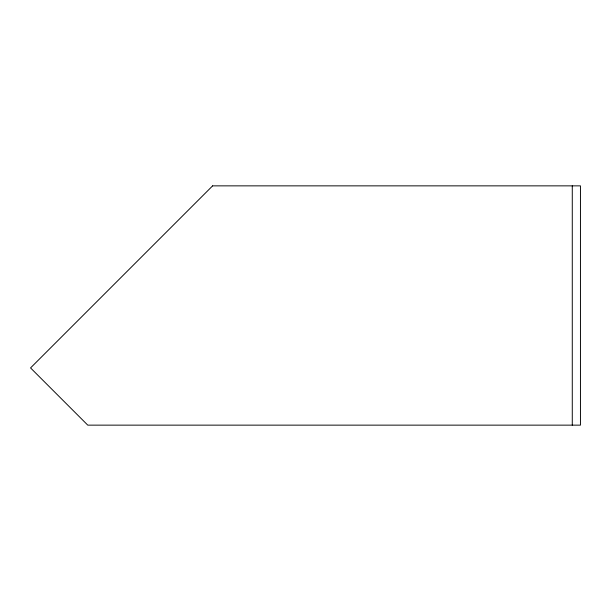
<?xml version="1.0" encoding="UTF-8"?>
<svg xmlns="http://www.w3.org/2000/svg" width="611" height="611" viewBox="0 0 611 611"><rect width="100%" height="100%" fill="white"/><g stroke="black" fill="none" stroke-linecap="round" stroke-linejoin="round"><path stroke-width="0.92" d="M572.278 185.859L572.278 425.141M212.62 185.859L30.55 367.921L87.77 425.141L580.45 425.141L580.45 185.859L212.62 185.859"/></g></svg>
